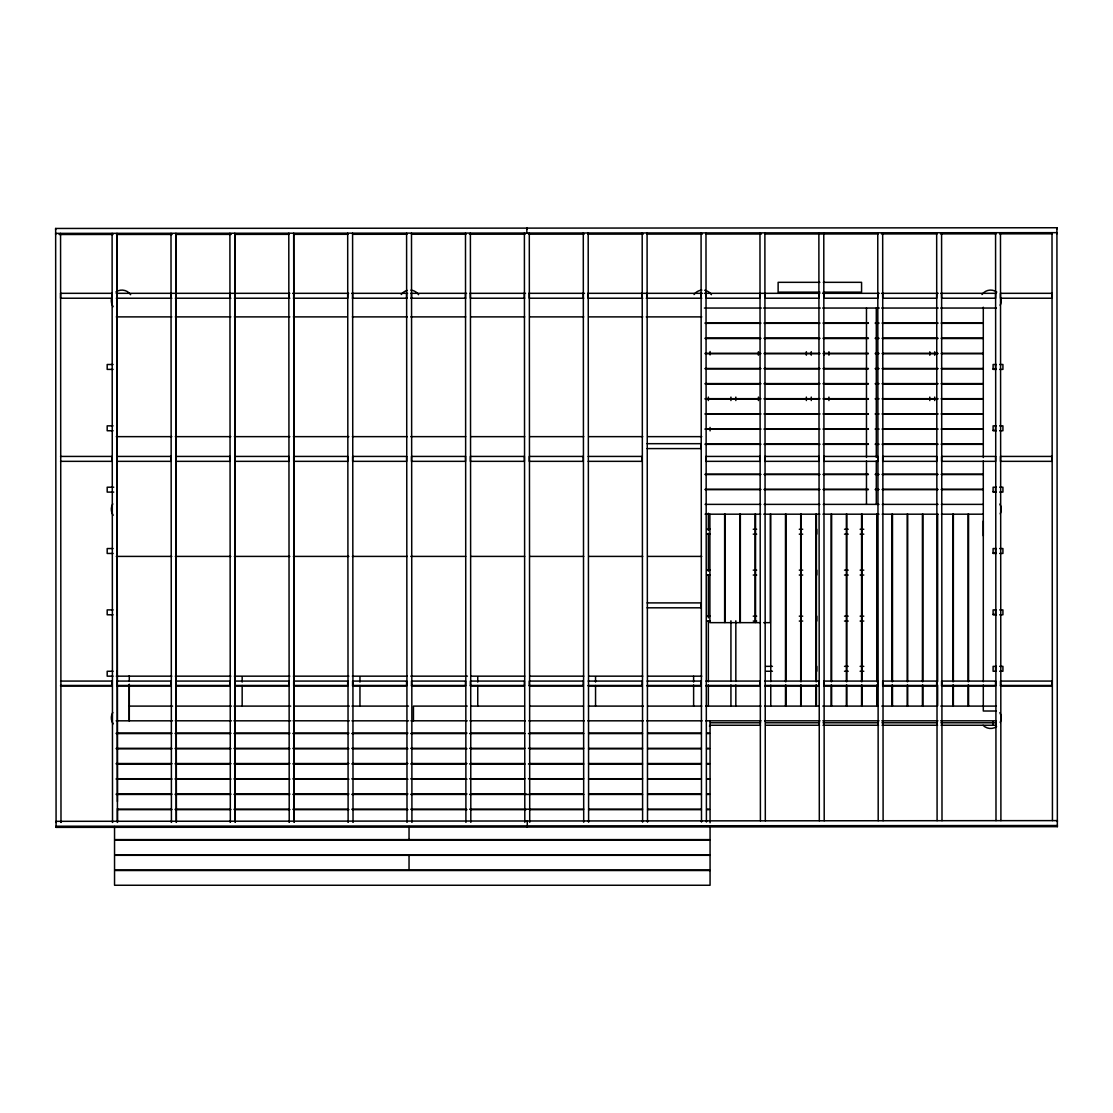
<?xml version="1.0" encoding="UTF-8"?>
<svg xmlns="http://www.w3.org/2000/svg" width="1113" height="1113" viewBox="0 0 1113 1113"><rect width="100%" height="100%" fill="white"/><g stroke="black" fill="none" stroke-linecap="round" stroke-linejoin="round"><path stroke-width="1.5" d="M983.294 535.784L983.294 521.065M55.65 234.509L55.664 233.368L1056.919 232.659L1056.919 233.8M55.65 229.612L55.65 228.457L1056.919 227.748L1057.35 826.667L56.081 827.376L55.65 228.457M56.081 827.376L56.095 826.222L1057.35 825.512L1057.35 826.667M56.081 822.479L56.081 821.324L1057.35 820.615L1057.336 821.77M60.561 234.509L60.561 233.354L60.992 822.479L60.992 821.324M60.561 293.317L112.093 293.317L112.093 298.228L60.561 298.228L60.603 293.262M112.093 234.467L112.107 233.327L112.524 822.437L112.524 821.283M170.999 234.426L170.999 233.285L171.416 822.396L171.43 821.241M229.89 234.384L229.904 233.243L230.321 822.354L230.321 821.199M234.843 295.098L234.801 233.229L235.233 822.354L235.121 685.33M288.796 234.342L288.796 233.201L289.213 822.312L289.227 821.157M347.687 234.3L347.687 233.16L348.119 822.27L348.119 821.116M352.598 234.3L352.598 233.146L353.03 822.27L353.03 821.116M406.579 234.259L406.593 233.118L407.01 822.229L407.024 821.074M411.49 234.259L411.504 233.104L411.921 822.229L411.921 821.074M465.484 234.217L465.484 233.076L465.916 822.187L465.916 821.032M470.396 234.217L470.396 233.062L470.813 822.187L470.827 821.032M524.376 234.175L524.39 233.034L524.807 822.145L524.807 820.991M526.839 229.278L526.839 228.123L526.839 233.034M529.287 234.175L529.301 233.02L529.718 822.145L529.718 820.991M527.27 827.042L527.27 820.991M583.282 234.133L583.282 232.993L583.699 822.104L583.713 820.949M588.193 234.133L588.193 232.979L588.61 822.104L588.624 820.949M642.173 234.106L642.187 232.951L642.604 822.062L642.604 820.907M647.084 234.092L647.084 232.951L647.516 822.062L647.516 820.907M701.079 234.064L701.079 232.909L701.496 822.02L701.51 820.865M705.976 234.05L705.99 232.909L706.407 822.02L706.421 820.865M759.97 234.022L759.97 232.867L760.402 820.824M764.881 234.008L764.881 232.867L765.313 820.824M818.876 233.98L818.876 232.826L819.307 820.782M823.773 233.967L823.787 232.826L824.204 820.782M877.767 233.939L877.767 232.784L878.199 820.74M882.679 233.925L882.679 232.784L883.11 820.74M936.659 233.897L936.673 232.742L937.09 820.698M941.57 233.883L941.584 232.742L942.001 820.698M995.565 233.855L995.565 232.7L995.996 820.657M1000.476 233.841L1000.476 232.7L1000.907 820.657M1052.008 233.813L1052.008 232.659L1052.439 820.615M1056.905 228.902L1056.919 227.748M59.128 234.509L113.025 234.467M116.503 234.467L172.139 234.426M175.617 234.426L231.254 234.384M234.732 234.384L288.643 234.342M293.846 234.342L347.757 234.3M352.974 234.3L406.871 234.259M412.088 234.259L465.985 234.217M469.463 234.217L525.099 234.175M528.578 234.175L584.186 234.133M587.664 234.133L643.272 234.092M646.75 234.092L702.373 234.05M705.851 234.05L761.459 234.008M764.937 234.008L877.907 233.939M881.385 233.925L936.993 233.883M940.471 233.883L996.079 233.841M999.557 233.841L1051.702 233.813M819.85 282.326L778.126 282.326L778.126 292.149L819.85 292.149M823.328 282.326L861.573 282.326L861.573 292.149L823.258 292.149M116.183 293.317L289.867 293.317M292.608 293.317L348.661 293.317M351.68 293.317L407.622 293.317M410.669 293.317L466.584 293.317M469.839 293.317L525.545 293.317M528.912 293.317L584.52 293.317M587.97 293.317L702.442 293.317M704.39 293.317L819.85 293.317M822.535 293.317L879.27 293.317M881.51 293.317L938.217 293.317M940.638 293.317L996.372 293.317M116.281 298.228L171.833 298.228M175.298 298.228L230.85 298.228M234.328 298.228L289.867 298.228M293.345 298.228L347.687 298.228L347.687 293.317M352.348 298.228L407.316 298.228M410.753 298.228L465.721 298.228M524.724 298.228L470.382 298.228L470.382 293.317M583.755 298.228L529.287 298.228L529.287 293.317M642.771 298.228L588.179 298.228L588.179 293.317M646.236 298.228L701.788 298.228M704.39 308.051L761.389 308.051M763.462 308.051L820.337 308.051M822.535 308.051L879.27 308.051M881.607 308.051L938.217 308.051M940.68 308.051L996.372 308.051M116.281 316.885L171.833 316.885M175.298 316.885L230.85 316.885M234.328 316.885L289.867 316.885M293.345 316.885L347.159 316.885M352.348 316.885L407.316 316.885M410.753 316.885L465.721 316.885M470.91 316.885L524.724 316.885M529.941 316.885L583.755 316.885M588.958 316.885L642.771 316.885M646.236 316.885L701.788 316.885M705.183 322.84L760.736 322.84M764.214 322.84L819.78 322.84M823.244 322.84L868.39 322.84M875.333 322.84L878.811 322.84M882.289 322.84L937.842 322.84M941.32 322.84L982.988 322.84M705.183 323.327L760.736 323.327M764.214 323.327L819.78 323.327M823.244 323.327L868.39 323.327M875.333 323.327L878.811 323.327M882.289 323.327L937.842 323.327M941.32 323.327L982.988 323.327M705.183 338.046L760.736 338.046M764.214 338.046L819.78 338.046M823.244 338.046L868.39 338.046M875.333 338.046L878.811 338.046M882.289 338.046L937.842 338.046M941.32 338.046L982.988 338.046M705.183 338.533L760.736 338.533M764.214 338.533L819.78 338.533M823.244 338.533L868.39 338.533M875.333 338.533L878.811 338.533M882.289 338.533L937.842 338.533M941.32 338.533L982.988 338.533M705.183 353.266L760.736 353.266M764.214 353.266L819.78 353.266M823.244 353.266L868.39 353.266M875.333 353.266L878.811 353.266M882.289 353.266L937.842 353.266M941.32 353.266L982.988 353.266M705.183 353.753L760.736 353.753M764.214 353.753L819.78 353.753M823.244 353.753L868.39 353.753M875.333 353.753L878.811 353.753M882.289 353.753L937.842 353.753M941.32 353.753L982.988 353.753M113.081 364.494L107.182 364.494L107.182 369.391L113.081 369.391M996.372 364.494L993.102 364.494L993.102 369.391L996.372 369.391M999.655 364.494L1002.924 364.494L1002.924 369.391L999.655 369.391M705.183 368.473L760.736 368.473M764.214 368.473L819.78 368.473M823.244 368.473L868.39 368.473M875.333 368.473L878.811 368.473M882.289 368.473L937.842 368.473M941.32 368.473L982.988 368.473M705.183 368.848L760.736 368.848M764.214 368.848L819.78 368.848M823.244 368.848L868.39 368.848M875.333 368.848L878.811 368.848M882.289 368.848L937.842 368.848M941.32 368.848L982.988 368.848M993.102 369.001L995.565 369.001M705.183 383.582L760.736 383.582M764.214 383.582L819.78 383.582M823.244 383.582L868.39 383.582M875.333 383.582L878.811 383.582M882.289 383.582L937.842 383.582M941.32 383.582L982.988 383.582M705.183 383.957L760.736 383.957M764.214 383.957L819.78 383.957M823.244 383.957L868.39 383.957M875.333 383.957L878.811 383.957M882.289 383.957L937.842 383.957M941.32 383.957L982.988 383.957M705.183 398.677L760.736 398.677M764.214 398.677L819.78 398.677M823.244 398.677L868.39 398.677M875.333 398.677L878.811 398.677M882.289 398.677L937.842 398.677M941.32 398.677L982.988 398.677M705.183 399.052L760.736 399.052M764.214 399.052L819.78 399.052M823.244 399.052L868.39 399.052M875.333 399.052L878.811 399.052M882.289 399.052L937.842 399.052M941.32 399.052L982.988 399.052M705.183 413.772L760.736 413.772M764.214 413.772L819.78 413.772M823.244 413.772L868.39 413.772M875.333 413.772L878.811 413.772M882.289 413.772L937.842 413.772M941.32 413.772L982.988 413.772M705.183 414.147L760.736 414.147M764.214 414.147L819.78 414.147M823.244 414.147L868.39 414.147M875.333 414.147L878.811 414.147M882.289 414.147L937.842 414.147M941.32 414.147L982.988 414.147M113.081 425.848L107.182 425.848L107.182 430.745L113.081 430.745M996.372 425.848L993.102 425.848L993.102 430.745L996.372 430.745M999.655 425.848L1002.924 425.848L1002.924 430.745L999.655 430.745M705.183 428.881L760.736 428.881M764.214 428.881L819.78 428.881M823.244 428.881L868.39 428.881M875.333 428.881L878.811 428.881M882.289 428.881L937.842 428.881M941.32 428.881L982.988 428.881M705.183 429.256L760.736 429.256M764.214 429.256L819.78 429.256M823.244 429.256L868.39 429.256M875.333 429.256L878.811 429.256M882.289 429.256L937.842 429.256M941.32 429.256L982.988 429.256M993.102 430.355L995.565 430.355M116.281 436.644L171.833 436.644M175.298 436.644L230.85 436.644M234.328 436.644L289.867 436.644M293.345 436.644L348.898 436.644M352.348 436.644L407.316 436.644M410.753 436.644L465.721 436.644M470.91 436.644L524.724 436.644M529.941 436.644L583.755 436.644M588.958 436.644L642.771 436.644M647.975 436.644L701.788 436.644M647.084 443.684L701.065 443.684L701.065 448.595L647.084 448.595M705.183 443.976L760.736 443.976M764.214 443.976L819.78 443.976M823.244 443.976L868.39 443.976M875.333 443.976L878.811 443.976M882.289 443.976L937.842 443.976M941.32 443.976L982.988 443.976M705.183 444.351L760.736 444.351M764.214 444.351L819.78 444.351M823.244 444.351L868.39 444.351M875.333 444.351L878.811 444.351M882.289 444.351L937.842 444.351M941.32 444.351L982.988 444.351M60.561 456.427L112.093 456.427L112.093 461.339L60.561 461.339M588.179 456.427L642.173 456.427L642.173 461.339L588.179 461.339M705.183 474.18L760.736 474.18M764.214 474.18L819.78 474.18M823.244 474.18L868.39 474.18M875.333 474.18L878.811 474.18M882.289 474.18L937.842 474.18M941.32 474.18L982.988 474.18M705.183 474.555L760.736 474.555M764.214 474.555L819.78 474.555M823.244 474.555L868.39 474.555M875.333 474.555L878.811 474.555M882.289 474.555L937.842 474.555M941.32 474.555L982.988 474.555M113.735 487.202L107.182 487.202L107.182 492.099L113.735 492.099M996.372 487.202L993.102 487.202L993.102 492.099L996.372 492.099M999.655 487.202L1002.924 487.202L1002.924 492.099L999.655 492.099M705.183 489.275L760.736 489.275M764.214 489.275L819.78 489.275M823.244 489.275L868.39 489.275M875.333 489.275L878.811 489.275M882.289 489.275L937.842 489.275M941.32 489.275L982.988 489.275M705.183 489.65L760.736 489.65M764.214 489.65L819.78 489.65M823.244 489.65L868.39 489.65M875.333 489.65L878.811 489.65M882.289 489.65L937.842 489.65M941.32 489.65L982.988 489.65M993.102 491.696L995.565 491.696M705.086 504.37L760.805 504.37M764.075 504.37L819.905 504.37M823.244 504.37L879.006 504.37M882.289 504.37L938.092 504.37M941.32 504.37L983.294 504.37M705.086 514.192L760.805 514.192M763.727 514.192L819.905 514.192M822.952 514.192L879.006 514.192M882.178 514.192L938.092 514.192M941.403 514.192L983.294 514.192M706.866 529.245L710.317 529.245M753.237 529.245L756.673 529.245M799.287 529.245L802.723 529.245M844.517 529.245L848.231 529.245M860.126 529.245L863.785 529.245M706.866 534.157L710.317 534.157M753.237 534.157L756.673 534.157M799.287 534.157L802.723 534.157M844.517 534.157L848.231 534.157M860.126 534.157L863.785 534.157M113.081 548.542L107.182 548.542L107.182 553.453L113.081 553.453M996.372 548.542L993.102 548.542L993.102 553.453L996.372 553.453M999.655 548.542L1002.924 548.542L1002.924 553.453L999.655 553.453M993.102 553.05L995.565 553.05M116.281 556.403L171.833 556.403M175.298 556.403L230.85 556.403M234.328 556.403L289.867 556.403M293.345 556.403L348.898 556.403M352.348 556.403L407.316 556.403M410.753 556.403L465.721 556.403M470.91 556.403L524.724 556.403M529.941 556.403L583.755 556.403M588.958 556.403L642.771 556.403M647.975 556.403L701.788 556.403M706.866 570.134L710.317 570.134M753.237 570.134L756.673 570.134M799.287 570.134L802.723 570.134M844.517 570.134L848.231 570.134M860.126 570.134L863.785 570.134M706.866 575.045L710.317 575.045M753.237 575.045L756.673 575.045M799.287 575.045L802.723 575.045M844.517 575.045L848.231 575.045M860.126 575.045L863.785 575.045M647.084 602.898L701.065 602.898L701.065 607.809L647.084 607.809M113.081 609.896L107.182 609.896L107.182 614.793L113.081 614.793M996.372 609.896L993.102 609.896L993.102 614.793L996.372 614.793M999.655 609.896L1002.924 609.896L1002.924 614.793L999.655 614.793M993.102 614.404L995.565 614.404M706.866 616.157L710.317 616.157M753.237 616.157L756.673 616.157M799.287 616.157L802.723 616.157M844.517 616.157L848.231 616.157M860.126 616.157L863.785 616.157M706.866 621.068L710.317 621.068M753.237 621.068L756.673 621.068M799.287 621.068L802.723 621.068M844.517 621.068L848.231 621.068M860.126 621.068L863.785 621.068M760.457 622.654L755.546 622.654L755.546 514.192M763.727 622.654L770.279 622.654L770.279 514.192M765.619 666.339L772.45 666.339M844.517 666.339L848.231 666.339M860.126 666.339L863.785 666.339M996.372 666.353L993.102 666.353L993.102 671.25L996.372 671.25M999.655 666.353L1002.924 666.353L1002.924 671.25L999.655 671.25M113.081 671.264L107.182 671.264L107.182 676.161L113.081 676.161M765.619 671.25L772.45 671.25M844.517 671.25L848.231 671.25M860.126 671.25L863.785 671.25M116.281 676.161L171.833 676.161M175.298 676.161L230.85 676.161M234.328 676.161L289.867 676.161M293.345 676.161L348.898 676.161M352.348 676.161L407.316 676.161M410.753 676.161L467.446 676.161M470.91 676.161L524.724 676.161M529.941 676.161L583.755 676.161M588.958 676.161L642.771 676.161M647.975 676.161L701.788 676.161M60.561 681.073L112.093 681.073L112.093 685.97L60.561 685.97M588.179 681.073L642.173 681.073L642.173 685.97L588.179 685.97M647.084 681.073L701.065 681.073L701.065 685.97L647.084 685.97M705.976 681.073L759.97 681.073L759.97 685.97L705.976 685.97M764.881 681.073L818.862 681.073L818.862 685.97L764.881 685.97M60.561 685.469L112.093 685.469M117.004 685.469L170.985 685.469M175.896 685.469L229.89 685.469M234.801 685.469L288.782 685.469M293.693 685.469L347.687 685.469M352.598 685.469L406.579 685.469M411.49 685.469L465.484 685.469M470.382 685.469L524.376 685.469M529.287 685.469L583.282 685.469M588.179 685.469L642.173 685.469M647.084 685.469L701.065 685.469M705.976 685.469L759.97 685.469M764.881 685.469L818.862 685.469M823.773 685.469L877.767 685.469M882.679 685.469L936.659 685.469M941.57 685.469L995.565 685.469M1000.462 685.469L1052.008 685.469M129.275 706.101L172.598 706.101M176.063 706.101L231.504 706.101M233.925 706.101L290.743 706.101M293.888 706.101L349.343 706.101M351.972 706.101L408.541 706.101M467.223 706.101L413.452 706.101L413.452 720.821M470.702 706.101L524.473 706.101M529.677 706.101L583.449 706.101M588.387 706.101L643.397 706.101M647.627 706.101L701.802 706.101M705.642 706.101L761.111 706.101M764.575 706.101L819.349 706.101M822.813 706.101L878.324 706.101M881.802 706.101L937.299 706.101M940.777 706.101L996.274 706.101M996.372 711.012L983.294 711.012L983.294 684.954M116.183 720.821L172.598 720.821M175.214 720.793L231.504 720.821M233.883 720.821L290.743 720.821M293.081 720.793L349.343 720.821M351.958 720.821L408.541 720.821M410.947 720.793L467.223 720.821M469.881 720.793L525.35 720.821M528.814 720.821L584.297 720.821M587.761 720.821L643.397 720.821M646.695 720.821L702.164 720.821M705.642 720.821L761.111 720.821M764.575 720.821L820.044 720.821M822.813 720.821L878.992 720.821M881.802 720.821L937.925 720.821M940.638 720.821L996.372 720.821M710.372 722.782L760.624 722.782M765.827 722.782L819.544 722.782M823.008 722.782L878.449 722.782M881.913 722.782L937.369 722.782M940.833 722.782L996.288 722.782M710.164 725.245L760.499 725.245M765.702 725.245L819.516 725.245M822.994 725.245L878.533 725.245M882.011 725.245L937.563 725.245M941.028 725.245L996.372 725.245M116.281 733.091L171.847 733.091M175.311 733.091L230.878 733.091M234.342 733.091L289.909 733.091M293.373 733.091L348.939 733.091M352.404 733.091L407.97 733.091M411.434 733.091L467.001 733.091M470.465 733.091L524.293 733.091M529.51 733.091L583.323 733.091M588.54 733.091L642.354 733.091M647.571 733.091L701.385 733.091M706.602 733.091L710.066 733.091L710.066 720.821M116.281 733.578L171.708 733.578M175.172 733.578L230.614 733.578M234.078 733.578L289.505 733.578M292.969 733.578L348.411 733.578M351.875 733.578L407.302 733.578M410.767 733.578L466.124 733.578M469.589 733.578L524.946 733.578M528.411 733.578L583.769 733.578M588.958 733.578L642.591 733.578M647.78 733.578L701.413 733.578M706.616 733.578L710.066 733.578L710.066 748.312L706.616 748.312M116.281 748.312L171.708 748.312M175.172 748.312L230.614 748.312M234.078 748.312L289.505 748.312M292.969 748.312L348.411 748.312M351.875 748.312L407.302 748.312M410.767 748.312L466.124 748.312M469.589 748.312L524.946 748.312M528.411 748.312L583.769 748.312M588.958 748.312L642.591 748.312M647.78 748.312L701.413 748.312M116.281 748.799L171.847 748.799M175.311 748.799L230.878 748.799M234.342 748.799L289.909 748.799M293.373 748.799L348.939 748.799M352.404 748.799L407.97 748.799M411.434 748.799L467.001 748.799M470.465 748.799L524.293 748.799M529.51 748.799L583.323 748.799M588.54 748.799L642.354 748.799M647.571 748.799L701.385 748.799M706.602 748.799L710.066 748.799L710.066 763.518L706.602 763.518M116.281 763.518L171.847 763.518M175.311 763.518L230.878 763.518M234.342 763.518L289.909 763.518M293.373 763.518L348.939 763.518M352.404 763.518L407.97 763.518M411.434 763.518L467.001 763.518M470.465 763.518L524.293 763.518M529.51 763.518L583.323 763.518M588.54 763.518L642.354 763.518M647.571 763.518L701.385 763.518M116.281 764.019L171.708 764.019M175.172 764.019L230.614 764.019M234.078 764.019L289.505 764.019M292.969 764.019L348.411 764.019M351.875 764.019L407.302 764.019M410.767 764.019L466.124 764.019M469.589 764.019L524.946 764.019M528.411 764.019L583.769 764.019M588.958 764.019L642.591 764.019M647.78 764.019L701.413 764.019M706.616 764.019L710.066 764.019L710.066 778.738L706.616 778.738M116.281 778.738L171.708 778.738M175.172 778.738L230.614 778.738M234.078 778.738L289.505 778.738M292.969 778.738L348.411 778.738M351.875 778.738L407.302 778.738M410.767 778.738L466.124 778.738M469.589 778.738L524.946 778.738M528.411 778.738L583.769 778.738M588.958 778.738L642.591 778.738M647.78 778.738L701.413 778.738M116.281 779.225L171.847 779.225M175.311 779.225L230.878 779.225M234.342 779.225L289.909 779.225M293.373 779.225L348.939 779.225M352.404 779.225L407.97 779.225M411.434 779.225L467.001 779.225M470.465 779.225L524.293 779.225M529.51 779.225L583.323 779.225M588.54 779.225L642.354 779.225M647.571 779.225L701.385 779.225M706.602 779.225L710.066 779.225L710.066 793.959L706.602 793.959M116.281 793.959L171.847 793.959M175.311 793.959L230.878 793.959M234.342 793.959L289.909 793.959M293.373 793.959L348.939 793.959M352.404 793.959L407.97 793.959M411.434 793.959L467.001 793.959M470.465 793.959L526.032 793.959M529.51 793.959L583.323 793.959M588.54 793.959L642.354 793.959M647.571 793.959L701.385 793.959M116.281 794.445L171.708 794.445M175.172 794.445L230.614 794.445M234.078 794.445L289.505 794.445M292.969 794.445L348.411 794.445M351.875 794.445L407.302 794.445M410.767 794.445L466.124 794.445M469.589 794.445L583.769 794.445M588.958 794.445L642.591 794.445M647.78 794.445L701.413 794.445M706.616 794.445L710.066 794.445L710.066 809.165L706.616 809.165M118.006 809.165L171.708 809.165M175.172 809.165L230.614 809.165M234.078 809.165L289.505 809.165M292.969 809.165L348.411 809.165M351.875 809.165L407.302 809.165M410.767 809.165L466.124 809.165M469.589 809.165L583.769 809.165M588.958 809.165L642.591 809.165M647.78 809.165L701.413 809.165M118.02 809.666L171.847 809.666M175.311 809.666L230.878 809.666M234.342 809.666L289.909 809.666M293.373 809.666L348.939 809.666M352.404 809.666L407.97 809.666M411.434 809.666L467.001 809.666M470.465 809.666L526.032 809.666M529.51 809.666L583.323 809.666M588.54 809.666L642.354 809.666M647.571 809.666L701.385 809.666M706.602 809.666L710.066 809.666L710.066 822.744M293.749 295.056L293.707 233.187L294.124 822.312L294.027 685.288M293.749 298.521L293.86 456.344M293.86 461.547L294.027 681.824M234.843 298.562L234.968 456.386M234.968 461.589L235.121 681.866M176.063 456.427L175.91 233.271L176.327 822.396L176.23 685.371M176.063 461.631L176.23 681.907M117.046 293.248L117.004 233.313L117.435 822.437L117.422 808.539M117.046 298.159L117.171 457.666M117.171 461.13L117.324 681.74M117.338 685.205L117.422 801.597M995.565 293.317L995.565 298.228L941.57 298.228L941.57 293.317M995.565 364.494L995.565 369.391M995.565 425.848L995.565 430.745M995.565 487.202L995.565 492.099M995.565 548.542L995.565 553.453M995.565 609.896L995.565 614.793M995.565 666.353L995.565 671.25M993.102 721.767L993.102 725.245M983.294 307.23L983.294 457.54M983.294 460.893L983.294 681.768M968.56 514.192L968.56 681.657M968.56 685.107L968.56 705.823M968.073 514.192L968.073 681.657M968.073 685.107L968.073 705.823M953.354 514.192L953.354 681.657M953.354 685.107L953.354 705.823M952.853 514.192L952.853 681.657M952.853 685.107L952.853 705.823M937.647 514.192L937.647 681.657M937.647 685.107L937.647 705.823M936.659 293.317L936.659 298.228L882.679 298.228L882.679 293.317M934.697 351.791L934.697 355.242M934.697 397.077L934.697 400.541M929.786 351.791L929.786 355.242M929.786 397.077L929.786 400.541M922.914 514.192L922.914 681.657M922.914 685.107L922.914 705.823M922.427 514.192L922.427 681.657M922.427 685.107L922.427 705.823M907.707 514.192L907.707 681.657M907.707 685.107L907.707 705.823M907.206 514.192L907.206 681.657M907.206 685.107L907.206 705.823M892.487 514.192L892.487 681.657M892.487 685.107L892.487 705.823M892 514.192L892 681.657M892 685.107L892 705.823M877.767 293.317L877.767 298.228L823.773 298.228L823.773 293.317M877.281 514.192L877.281 681.657M877.281 685.107L877.281 705.823M876.78 514.192L876.78 681.657M876.78 685.107L876.78 705.823M876.293 308.051L876.293 457.471M876.293 460.935L876.293 504.37M866.471 308.051L866.471 457.471M866.471 460.935L866.471 504.37M862.06 514.192L862.06 681.657M862.06 685.107L862.06 705.823M861.573 514.192L861.573 681.657M861.573 685.107L861.573 705.823M846.84 514.192L846.84 681.657M846.84 685.107L846.84 705.823M846.353 514.192L846.353 681.657M846.353 685.107L846.353 705.823M831.634 514.192L831.634 681.657M831.634 685.107L831.634 705.823M831.133 514.192L831.133 681.657M831.133 685.107L831.133 705.823M828.935 351.708L828.935 355.186M828.935 397.077L828.935 400.541M824.023 351.708L824.023 355.186M818.862 293.317L818.862 298.228L764.881 298.228L764.881 293.317M816.775 529.245L816.775 534.157M816.775 570.134L816.775 575.045M816.775 616.157L816.775 621.068M816.775 666.339L816.775 671.25M816.413 514.192L816.413 681.657M816.413 685.107L816.413 705.823M815.926 514.192L815.926 681.657M815.926 685.107L815.926 705.823M811.266 351.708L811.266 355.186M811.266 397.077L811.266 400.541M806.355 351.708L806.355 355.186M806.355 397.077L806.355 400.541M801.193 514.192L801.193 681.657M801.193 685.107L801.193 705.823M800.706 514.192L800.706 681.657M800.706 685.107L800.706 705.823M785.987 514.192L785.987 681.657M785.987 685.107L785.987 705.823M785.486 514.192L785.486 681.657M785.486 685.107L785.486 705.823M770.766 514.192L770.766 681.657M770.766 685.107L770.766 705.823M759.97 293.317L759.97 298.228L705.976 298.228L705.976 293.317M758.412 351.708L758.412 355.186M758.412 397.077L758.412 400.541M755.059 514.192L755.059 622.654L740.34 622.654L740.34 514.192M739.839 514.192L739.839 622.654L725.12 622.654L725.12 514.192M735.832 397.077L735.832 400.541M735.832 620.776L735.832 681.462M735.832 684.926L735.832 705.739M730.935 397.077L730.935 400.541M730.935 620.776L730.935 681.462M730.935 684.926L730.935 705.739M724.633 514.192L724.633 622.654L709.899 622.654L709.899 514.192M710.066 351.471L710.066 354.922M710.066 427.42L710.066 430.87M710.066 826.514L710.066 839.605L114.542 839.605L114.542 826.514M708.355 397.077L708.355 400.541M708.355 513.26L708.355 530.595M708.341 533.21L708.341 571.233M708.341 574.684L708.341 617.896M708.355 620.776L708.341 681.852M708.355 684.926L708.341 706.059M701.065 293.317L701.065 298.228M693.622 676.273L693.622 682.06M693.622 684.954L693.622 706.101M647.084 293.317L647.084 298.228M642.173 293.317L642.173 298.228M595.552 676.954L595.552 682.06M595.552 685.469L595.552 705.892M583.282 293.317L583.282 298.228M524.376 293.317L524.376 298.228M477.755 676.954L477.755 682.06M477.755 685.469L477.755 705.892M465.484 293.317L465.484 298.228M411.49 293.317L411.49 298.228M409.041 826.514L409.041 839.605M409.041 855.313L409.041 870.032M406.579 293.317L406.579 298.228M359.958 676.954L359.958 682.06M359.958 685.469L359.958 705.892M352.598 293.317L352.598 298.228M293.693 293.317L293.693 298.228M288.782 293.317L288.782 298.228M242.161 676.954L242.161 682.06M242.161 685.469L242.161 705.892M234.801 293.317L234.801 298.228M229.89 293.317L229.89 298.228M175.896 293.317L175.896 298.228M170.985 293.317L170.985 298.228M129.275 675.73L129.275 680.933M117.004 293.317L117.004 298.228M117.004 364.494L117.004 369.391M117.004 425.848L117.004 430.745M117.004 487.202L117.004 492.099M117.004 548.542L117.004 553.453M117.004 609.896L117.004 614.793M117.004 671.264L117.004 676.161M1000.893 298.047A10.601 10.601 0 0 1 1000.184 305.268M982 294.514A10.601 10.601 0 0 1 996.789 292.065M694.067 294.514A10.601 10.601 0 0 1 701.872 290.117M704.64 290.27A10.601 10.601 0 0 1 711.43 294.695M401.25 294.514A10.601 10.601 0 0 1 407.233 290.423M410.906 290.131A10.601 10.601 0 0 1 418.613 294.695M113.164 306.673A10.601 10.601 0 0 1 111.703 297.839M115.919 291.94A10.601 10.601 0 0 1 130.652 294.695M113.164 515.277A10.601 10.601 0 0 1 112.789 503.883M999.85 504.078A10.601 10.601 0 0 1 1000.184 513.858M999.85 712.668A10.601 10.601 0 0 1 1000.184 722.462M996.608 726.622A10.601 10.601 0 0 1 983.043 725.3M710.108 725.453A10.601 10.601 0 0 1 709.426 726.066M113.164 723.867A10.601 10.601 0 0 1 112.789 712.487M129.275 684.398L129.275 720.821L129.275 684.398M1052.008 293.317L1000.462 293.317L1000.462 298.228L1052.008 298.228L1052.008 293.317M170.985 456.427L117.004 456.427L117.004 461.339L170.985 461.339L170.985 456.427M229.89 456.427L175.896 456.427L175.896 461.339L229.89 461.339L229.89 456.427M288.782 456.427L234.801 456.427L234.801 461.339L288.782 461.339L288.782 456.427M347.687 456.427L293.693 456.427L293.693 461.339L347.687 461.339L347.687 456.427M406.579 456.427L352.598 456.427L352.598 461.339L406.579 461.339L406.579 456.427M465.484 456.427L411.49 456.427L411.49 461.339L465.484 461.339L465.484 456.427M524.376 456.427L470.382 456.427L470.382 461.339L524.376 461.339L524.376 456.427M583.282 456.427L529.287 456.427L529.287 461.339L583.282 461.339L583.282 456.427M759.97 456.427L705.976 456.427L705.976 461.339L759.97 461.339L759.97 456.427M818.862 456.427L764.881 456.427L764.881 461.339L818.862 461.339L818.862 456.427M877.767 456.427L823.773 456.427L823.773 461.339L877.767 461.339L877.767 456.427M936.659 456.427L882.679 456.427L882.679 461.339L936.659 461.339L936.659 456.427M995.565 456.427L941.57 456.427L941.57 461.339L995.565 461.339L995.565 456.427M1052.008 456.427L1000.462 456.427L1000.462 461.339L1052.008 461.339L1052.008 456.427M170.985 681.073L117.004 681.073L117.004 685.97L170.985 685.97L170.985 681.073M229.89 681.073L175.896 681.073L175.896 685.97L229.89 685.97L229.89 681.073M288.782 681.073L234.801 681.073L234.801 685.97L288.782 685.97L288.782 681.073M347.687 681.073L293.693 681.073L293.693 685.97L347.687 685.97L347.687 681.073M406.579 681.073L352.598 681.073L352.598 685.97L406.579 685.97L406.579 681.073M465.484 681.073L411.49 681.073L411.49 685.97L465.484 685.97L465.484 681.073M524.376 681.073L470.382 681.073L470.382 685.97L524.376 685.97L524.376 681.073M583.282 681.073L529.287 681.073L529.287 685.97L583.282 685.97L583.282 681.073M877.767 681.073L823.773 681.073L823.773 685.97L877.767 685.97L877.767 681.073M936.659 681.073L882.679 681.073L882.679 685.97L936.659 685.97L936.659 681.073M995.565 681.073L941.57 681.073L941.57 685.97L995.565 685.97L995.565 681.073M1052.008 681.073L1000.462 681.073L1000.462 685.97L1052.008 685.97L1052.008 681.073M710.066 840.092L114.542 840.092L114.542 854.812L710.066 854.812L710.066 840.092M710.066 855.313L114.542 855.313L114.542 870.032L710.066 870.032L710.066 855.313M710.066 870.519L114.542 870.519L114.542 885.252L710.066 885.252L710.066 870.519"/></g></svg>
